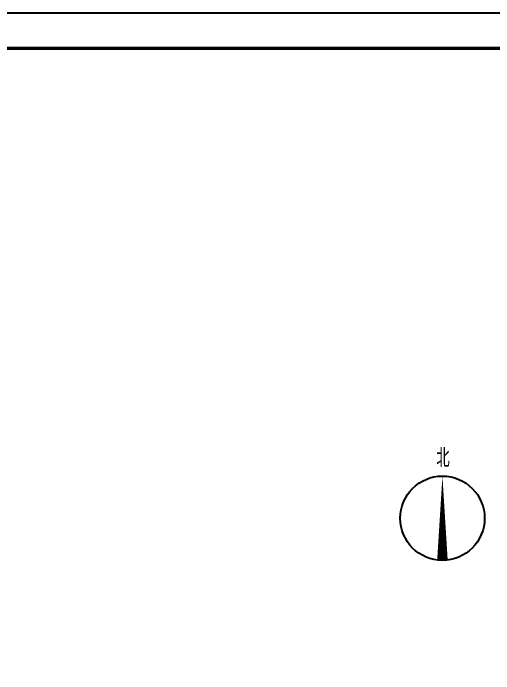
# Model space of a CAD drawing. Extents: x 815029915 to 815825525, y 579155098 to 579748855.
# Drawn here: x 815378967 to 815392643, y 579595190 to 579613994 of the extents above; entities that cross this region are included whole.
import ezdxf

# ---------------------------------------------------------------- set-up
doc = ezdxf.new("R2010")
doc.units = 0
doc.header["$LTSCALE"] = 100
doc.header["$MEASUREMENT"] = 0
for name, color, linetype in [('AXIS', 3, 'Continuous'), ('DIM_SYMB', 3, 'Continuous'), ('PUB_TEXT', 7, 'Continuous'), ('ZG-图框层', 4, 'Continuous'), ('zm', 1, 'Continuous')]:
    doc.layers.add(name, color=color, linetype=linetype)
doc.styles.add('_TCH_DIM', font='SIMPLEX', dxfattribs={"bigfont": 'GBCBIG'})
doc.styles.add('_TCH_DIM_T3', font='SIMPLEX', dxfattribs={"width": 0.705882, "bigfont": 'GBCBIG'})
doc.dimstyles.new('_TCH_ARCH-100', dxfattribs={"dimscale": 100, "dimtxt": 2.975, "dimasz": 1, "dimexe": 2.5, "dimexo": 3, "dimgap": 1, "dimtad": 1, "dimdec": 0, "dimzin": 0, "dimdsep": 46, "dimtxsty": '_TCH_DIM_T3', "dimblk": 'ARCHTICK', "dimcen": 0.09, "dimclrt": 7, "dimazin": 2, "dimtfac": 1, "dimtdec": 0, "dimtix": 1, "dimtmove": 2, "dimatfit": 3, "dimfxl": 0, "dimtolj": 1, "dimtzin": 0, "dimarcsym": 0})

# ---------------------------------------------------------------- blocks, each defined once
blk = doc.blocks.new('_ArchTick')
at = {"color": 0, "linetype": 'ByBlock', "const_width": 0.4}
blk.add_lwpolyline([(-0.5, -0.5), (0.5, 0.5)], dxfattribs=at)
blk = doc.blocks.new('*D291')
at = {"layer": 'AXIS', "color": 0, "lineweight": -2, "transparency": 16777216}
for p, q in [((815361241, 579597482), (815363539, 579599780)), ((815363362, 579599603), (815400839, 579562127)), ((815398718, 579560005), (815401016, 579562303))]:
    blk.add_line(p, q, dxfattribs=at)
at = {"layer": 'Defpoints', "color": 0, "transparency": 16777216}
for p in [(815361029, 579597270), (815400839, 579562127), (815398505, 579559793)]:
    blk.add_point(p, dxfattribs=at)
at = {"layer": 'AXIS', "color": 0, "lineweight": -2, "transparency": 16777216, "xscale": 100, "yscale": 100, "zscale": 100}
for p, rotation in [((815363362, 579599603), 135.0000000001822), ((815400839, 579562127), 315.0000000001822)]:
    blk.add_blockref('_ArchTick', p, dxfattribs=dict(at, rotation=rotation))
at = {"layer": 'AXIS', "color": 7, "transparency": 16777216, "insert": (815382276, 579581041), "char_height": 297.5, "attachment_point": 5, "rotation": 315, "style": '_TCH_DIM_T3'}
blk.add_mtext('\\A1;53000', dxfattribs=at)
blk = doc.blocks.new('ll')
at = {"layer": 'ZG-图框层'}
blk.add_lwpolyline([(815136770, 579524220), (815255670, 579524220), (815255670, 579608320), (815136770, 579608320)], close=True, dxfattribs=at)

msp = doc.modelspace()

# ---------------------------------------------------------------- linework, layer by layer
at = {"layer": 'DIM_SYMB'}
msp.add_lwpolyline([(815391181.9, 579598418.7, 300, 0, 0), (815391181.9, 579600818.7, 0, 0, 0)], format="xyseb", dxfattribs=at)
msp.add_circle((815391181.9, 579599618.7), 1200, dxfattribs=at)
at = {"layer": 'ZG-图框层'}
msp.add_lwpolyline([(815286195.5, 579529893.5), (815405095.5, 579529893.5), (815405095.5, 579613993.5), (815286195.5, 579613993.5)], close=True, dxfattribs=at)
at = {"layer": 'ZG-图框层', "const_width": 100}
msp.add_lwpolyline([(815288695.5, 579530893.5), (815404095.5, 579530893.5), (815404095.5, 579612993.5), (815288695.5, 579612993.5)], close=True, dxfattribs=at)

# ---------------------------------------------------------------- block references
at = {"layer": 'zm', "color": 1}
msp.add_blockref('ll', (149425.4, 5673.6), dxfattribs=at)

# ---------------------------------------------------------------- texts
at = {"layer": 'PUB_TEXT', "style": '_TCH_DIM'}
msp.add_text('北', height=533.3, dxfattribs=at).set_placement((815391004.1, 579601068.7))

# ---------------------------------------------------------------- dimensions: what is measured, and where the dimension line sits
at = {"layer": 'AXIS'}
dim = msp.add_aligned_dim(p1=(815361028.7, 579597269.8), p2=(815398505.4, 579559793.2), distance=3300, dimstyle='_TCH_ARCH-100', dxfattribs=at)
dim.commit()
dim.dimension.update_dxf_attribs({"geometry": '*D291', "text_midpoint": (815382276.4, 579581040.8)})

doc.saveas('drawing.dxf')
